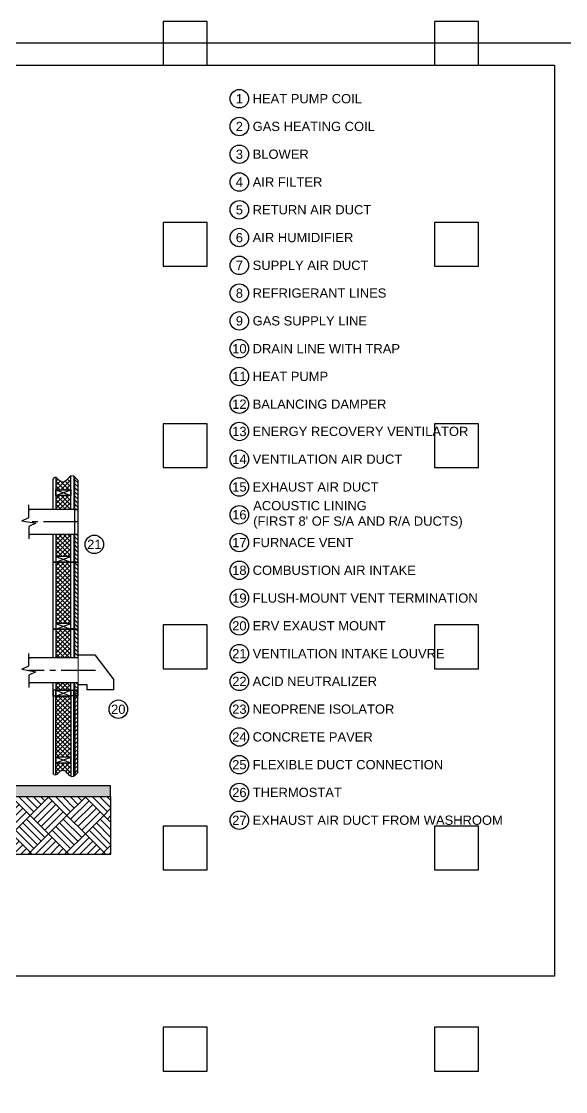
# Model space of a CAD drawing. Header units: millimetres. Extents: x -212361 to 39086, y -42 to 136893.
# Drawn here: x -40405 to -32825, y 76256 to 91173 of the extents above; entities that cross this region are included whole.
import ezdxf
from ezdxf.enums import TextEntityAlignment as Align

# ---------------------------------------------------------------- set-up
doc = ezdxf.new("R2010")
doc.units = ezdxf.units.MM
doc.header["$LTSCALE"] = 25
doc.linetypes.add('schedules_symbols_notes$0$CENTER2', pattern=[1.125, 0.75, -0.125, 0.125, -0.125])
for name, color, linetype in [('schedules_symbols_notes$0$M-ANNO', 11, 'Continuous'), ('schedules_symbols_notes$0$M-CENTER', 33, 'schedules_symbols_notes$0$CENTER2'), ('schedules_symbols_notes$0$M-DETAIL CLR11', 11, 'Continuous'), ('schedules_symbols_notes$0$M-HVAC-EXHS-DUCT', 5, 'Continuous'), ('schedules_symbols_notes$0$M-HVAC-SUPP-DUCT', 4, 'Continuous')]:
    doc.layers.add(name, color=color, linetype=linetype)
doc.styles.add('schedules_symbols_notes$0$RDZENG_0.25', font='micross.ttf', dxfattribs={"height": 4})

# ---------------------------------------------------------------- blocks, each defined once
blk = doc.blocks.new('*U319')
at = {"layer": 'Defpoints'}
blk.add_lwpolyline([(-12, -12), (12, -12), (12, 12), (-12, 12)], close=True, dxfattribs=at)
blk = doc.blocks.new('*U324')
at = {"layer": 'Defpoints', "color": 0, "linetype": 'ByBlock', "lineweight": -2, "transparency": 16777216}
for p in [(595.2, 1103.98), (744, 1103.98), (595.2, 993.59), (744, 993.59), (595.2, 883.19), (744, 883.19), (595.2, 772.79), (744, 772.79), (595.2, 662.39), (744, 662.39), (595.2, 551.99), (744, 551.99)]:
    blk.add_blockref('*U319', p, dxfattribs=at)
blk = doc.blocks.new('schedules_symbols_notes$0$A$C5ACE41D7')
h = blk.add_hatch()
h.set_pattern_fill('ANSI31', color=256, scale=10, style=0)
h.set_pattern_definition([(45, (-14703.144, -6128.736), (-22.45064, 22.45064), [])])
edge = h.paths.add_edge_path()
edge.add_line((-156, 0), (-156, -734))
edge.add_line((-156, -734), (-125, -734))
edge.add_line((-125, -734), (-125, 0))
h = blk.add_hatch()
h.set_pattern_fill('INSULATION', color=256, scale=10, style=0)
h.set_pattern_definition([(45, (-14703.144, -6128.736), (-25.14472, 25.14472), []), (135, (-14703.144, -6128.736), (-25.14472, -25.14472), [])])
h.paths.add_polyline_path([(82, 0), (-82, 0), (-82, -671), (82, -671)])
for p, q in [((113, 0), (-156, 0)), ((82, -671), (-82, -734)), ((82, -734), (-82, -671))]:
    blk.add_line(p, q)
for points in [[(-156, 0), (-156, -734), (-125, -734), (-125, 0)], [(-113, 0), (-113, -732), (-82, -732), (-82, 0)], [(-82, 0), (82, 0)], [(82, 0), (82, -734), (113, -734), (113, 0)]]:
    blk.add_lwpolyline(points)
blk.add_lwpolyline([(82, -734), (-82, -734), (-82, -671), (82, -671)], close=True)
blk = doc.blocks.new('schedules_symbols_notes$0$A$C5ACE41DD')
h = blk.add_hatch()
h.set_pattern_fill('INSULATION', color=256, scale=10, style=0)
h.set_pattern_definition([(45, (-14703.144, -5394.925), (-25.14472, 25.14472), []), (135, (-14703.144, -5394.925), (-25.14472, -25.14472), [])])
h.paths.add_polyline_path([(82, 734), (-82, 734), (-82, 63), (82, 63)])
edge = h.paths.add_edge_path()
edge.add_line((82, 796), (82, 928))
edge.add_spline(control_points=[(82, 928), (62, 917), (-2, 833), (-52, 930), (-82, 945)], knot_values=[91.647441, 91.647441, 91.647441, 91.647441, 165.163231, 279.58537, 279.58537, 279.58537, 279.58537], degree=3, periodic=0)
edge.add_line((-82, 945), (-82, 796))
edge.add_line((-82, 796), (82, 796))
h = blk.add_hatch()
h.set_pattern_fill('ANSI31', color=256, scale=10, style=0)
h.set_pattern_definition([(45, (-14703.144, -5394.925), (-22.45064, 22.45064), [])])
edge = h.paths.add_edge_path()
edge.add_line((-156, 902), (-156, 0))
edge.add_line((-156, 0), (-125, 0))
edge.add_line((-125, 0), (-125, 935))
for p, q in [((82, 734), (-82, 796)), ((82, 796), (-82, 734)), ((82, 63), (-82, 0)), ((82, 0), (-82, 63))]:
    blk.add_line(p, q)
for points in [[(-113, 943), (-113, 2), (-82, 2), (-82, 945)], [(-156, 902), (-156, 0), (-125, 0), (-125, 935)], [(82, 928), (82, 0), (113, 0), (113, 913)]]:
    blk.add_lwpolyline(points)
for points in [[(82, 796), (-82, 796), (-82, 734), (82, 734)], [(82, 0), (-82, 0), (-82, 63), (82, 63)]]:
    blk.add_lwpolyline(points, close=True)
blk.add_spline([(-156, 902), (-93, 948), (14, 879), (103, 928), (113, 913)], degree=3)
blk = doc.blocks.new('schedules_symbols_notes$0$KEYED NOTE_0.25')
at = {"layer": 'schedules_symbols_notes$0$M-ANNO'}
blk.add_circle((0, 0), 4, dxfattribs=at)
at = {"layer": 'schedules_symbols_notes$0$M-ANNO', "style": 'schedules_symbols_notes$0$RDZENG_0.25'}
blk.add_attdef('#', text='', height=4, dxfattribs=at).set_placement((0, 0), align=Align.MIDDLE_CENTER)
blk = doc.blocks.new('*U212')
for p, q in [((3.5, 0), (-2, 0)), ((4.97, -3.03), (3.5, 0)), ((6.03, 3.03), (4.97, -3.03)), ((6.03, 3.03), (7.5, 0)), ((7.5, 0), (13, 0))]:
    blk.add_line(p, q)
at = {"layer": 'Defpoints', "color": 123}
for p, q in [((0, 0), (0, -0.64)), ((11, 0), (11, -0.64))]:
    blk.add_line(p, q, dxfattribs=at)
blk = doc.blocks.new('schedules_symbols_notes')
at = {"layer": 'schedules_symbols_notes$0$M-DETAIL CLR11'}
h = blk.add_hatch(dxfattribs=at)
h.set_pattern_fill('CONCRETE1', color=256, scale=0.5, style=0)
h.set_pattern_definition([(0, (-2626.601, 3022.402), (10.16, 10.16), [1.27, -8.89]), (90, (-2626.601, 3022.402), (-10.16, 10.16), [1.27, -8.89]), (135, (-2625.331, 3022.402), (-10.16, 9e-16), [1.79605, -12.57236]), (0, (-2625.331, 3028.117), (10.16, 10.16), [1.27, -8.89]), (45, (-2624.696, 3027.482), (0, 10.16), [0.898025, -13.47038]), (135, (-2624.696, 3027.482), (-10.16, 9e-16), [0.898025, -13.47038]), (0, (-2621.521, 3030.657), (10.16, 10.16), [1.79605, -8.36395]), (45, (-2621.521, 3030.657), (0, 10.16), [1.27, -13.09841]), (135, (-2619.725, 3030.657), (-10.16, 9e-16), [1.27, -13.09841]), (90, (-2619.616, 3024.942), (-10.16, 10.16), [1.27, -8.89]), (45, (-2619.616, 3024.942), (0, 10.16), [0.898025, -13.47038]), (135, (-2618.981, 3025.577), (-10.16, 9e-16), [0.898025, -13.47038]), (0, (-2625.331, 3024.942), (10.16, 10.16), [0.635, -8.509]), (0, (-2617.711, 3027.482), (10.16, 10.16), [0.635, -8.509]), (90, (-2620.886, 3028.752), (-10.16, 10.16), [0.635, -8.509]), (135, (-2619.616, 3023.037), (-10.16, 9e-16), [0.898025, -13.47038]), (135, (-2624.061, 3030.022), (-10.16, 9e-16), [0.898025, -13.47038]), (45, (-2621.838, 3025.736), (0, 10.16), [0.898025, -13.47038]), (90, (-2623.108, 3023.672), (-10.16, 10.16), [0.15875, -10.00125]), (90, (-2622.632, 3027.958), (-10.16, 10.16), [0.15875, -10.00125]), (90, (-2617.87, 3029.704), (-10.16, 10.16), [0.15875, -10.00125]), (90, (-2617.711, 3024.307), (-10.16, 10.16), [0.15875, -10.00125])])
h.paths.add_polyline_path([(-1541.84, 3170.05), (-2035.58, 3170.05), (-2035.58, 3164.13), (-1541.84, 3164.13)])
h = blk.add_hatch(dxfattribs=at)
h.set_pattern_fill('EARTH2', color=256, scale=1.5, style=0)
h.set_pattern_definition([(45, (-2626.601, 3022.402), (0, 20.20558), [14.2875, -14.2875]), (45, (-2628.621, 3024.423), (0, 20.20558), [14.2875, -14.2875]), (45, (-2630.642, 3026.443), (0, 20.20558), [14.2875, -14.2875]), (45, (-2632.662, 3028.464), (0, 20.20558), [14.2875, -14.2875]), (45, (-2634.683, 3030.484), (0, 20.20558), [14.2875, -14.2875]), (45, (-2636.704, 3032.505), (0, 20.20558), [14.2875, -14.2875]), (135, (-2626.601, 3022.402), (-20.20558, 1e-15), [14.2875, -14.2875]), (135, (-2628.621, 3020.381), (-20.20558, 1e-15), [14.2875, -14.2875]), (135, (-2630.642, 3018.361), (-20.20558, 1e-15), [14.2875, -14.2875]), (135, (-2632.662, 3016.34), (-20.20558, 1e-15), [14.2875, -14.2875]), (135, (-2634.683, 3014.32), (-20.20558, 1e-15), [14.2875, -14.2875]), (135, (-2636.704, 3012.299), (-20.20558, 1e-15), [14.2875, -14.2875])])
h.paths.add_polyline_path([(-2035.58, 3164.13), (-1541.84, 3164.13), (-1541.84, 3132.35), (-2035.58, 3132.35)])
at = {"layer": 'Defpoints', "color": 255}
blk.add_lwpolyline([(-2096.15, 2473.5), (-608.15, 2473.5), (-608.15, 3577.5), (-2096.15, 3577.5)], close=True, dxfattribs=at)
at = {"layer": 'schedules_symbols_notes$0$M-DETAIL CLR11'}
for points in [[(-1541.84, 3170.05), (-2035.58, 3170.05), (-2035.58, 3164.13), (-1541.84, 3164.13)], [(-2035.58, 3164.13), (-1541.84, 3164.13), (-1541.84, 3132.35), (-2035.58, 3132.35)]]:
    blk.add_lwpolyline(points, close=True, dxfattribs=at)
at = {"layer": 'schedules_symbols_notes$0$M-HVAC-EXHS-DUCT', "linetype": 'Continuous'}
for p, q in [((-1550.58, 3241.95), (-1540.11, 3228.13)), ((-1554.72, 3222.61), (-1554.72, 3225.51)), ((-1540.11, 3222.61), (-1540.11, 3228.13)), ((-1540.11, 3222.61), (-1554.72, 3222.61))]:
    blk.add_line(p, q, dxfattribs=at)
at = {"layer": 'Defpoints'}
blk.add_blockref('*U324', (-2096.15, 2473.5), dxfattribs=at)
at = {"layer": 'schedules_symbols_notes$0$M-ANNO', "xscale": 1.27, "yscale": 1.27, "zscale": 1.27}
for p, values in [((-1471.22, 3547.06), {'#': '1'}), ((-1471.22, 3531.82), {'#': '2'}), ((-1471.22, 3516.58), {'#': '3'}), ((-1471.22, 3501.34), {'#': '4'}), ((-1471.22, 3486.1), {'#': '5'}), ((-1471.22, 3470.86), {'#': '6'}), ((-1471.22, 3455.62), {'#': '7'}), ((-1471.22, 3440.38), {'#': '8'}), ((-1471.22, 3425.14), {'#': '9'}), ((-1471.22, 3409.9), {'#': '10'}), ((-1471.22, 3394.66), {'#': '11'}), ((-1471.22, 3379.42), {'#': '12'}), ((-1471.22, 3364.47), {'#': '13'}), ((-1471.22, 3349.23), {'#': '14'}), ((-1471.22, 3333.99), {'#': '15'}), ((-1471.22, 3318.75), {'#': '16'}), ((-1550.76, 3302.52), {'#': '21'}), ((-1471.22, 3303.51), {'#': '17'}), ((-1471.22, 3288.27), {'#': '18'}), ((-1471.22, 3273.03), {'#': '19'}), ((-1471.22, 3257.79), {'#': '20'}), ((-1471.22, 3242.55), {'#': '21'}), ((-1471.22, 3227.31), {'#': '22'}), ((-1537.63, 3212.03), {'#': '20'}), ((-1471.22, 3212.07), {'#': '23'}), ((-1471.22, 3196.83), {'#': '24'}), ((-1471.22, 3181.59), {'#': '25'}), ((-1471.22, 3166.35), {'#': '26'}), ((-1471.22, 3151.11), {'#': '27'})]:
    blk.add_blockref('schedules_symbols_notes$0$KEYED NOTE_0.25', p, dxfattribs=at).add_auto_attribs(values)
at = {"layer": 'schedules_symbols_notes$0$M-DETAIL CLR11', "xscale": -0.05, "yscale": 0.05, "zscale": 0.05}
for name, p in [('schedules_symbols_notes$0$A$C5ACE41DD', (-1567.7, 3292.68)), ('schedules_symbols_notes$0$A$C5ACE41D7', (-1567.7, 3292.68)), ('schedules_symbols_notes$0$A$C5ACE41D7', (-1567.7, 3255.99))]:
    blk.add_blockref(name, p, dxfattribs=at)
at = {"layer": 'schedules_symbols_notes$0$M-DETAIL CLR11', "xscale": 0.05, "yscale": 0.05, "zscale": 0.05, "rotation": 180}
blk.add_blockref('schedules_symbols_notes$0$A$C5ACE41DD', (-1567.7, 3222.42), dxfattribs=at)
at = {"layer": 'schedules_symbols_notes$0$M-ANNO', "char_height": 5.08, "attachment_point": 4, "style": 'schedules_symbols_notes$0$RDZENG_0.25'}
for s, insert, width in [('HEAT PUMP COIL', (-1463.93, 3547.06), 275.8763), ('GAS HEATING COIL', (-1463.93, 3531.82), 275.8763), ('BLOWER', (-1463.93, 3516.58), 275.8763), ('AIR FILTER', (-1463.93, 3501.34), 275.8763), ('RETURN AIR DUCT', (-1463.93, 3486.1), 275.8763), ('AIR HUMIDIFIER ', (-1463.93, 3470.86), 275.8763), ('SUPPLY AIR DUCT', (-1463.93, 3455.62), 275.8763), ('REFRIGERANT LINES', (-1463.93, 3440.38), 275.8763), ('GAS SUPPLY LINE', (-1463.93, 3425.14), 275.8763), ('DRAIN LINE WITH TRAP', (-1463.93, 3409.9), 275.8763), ('HEAT PUMP', (-1463.93, 3394.66), 275.8763), ('BALANCING DAMPER', (-1463.93, 3379.42), 275.8763), ('ENERGY RECOVERY VENTILATOR', (-1463.93, 3364.47), 275.8763), ('VENTILATION AIR DUCT', (-1463.93, 3349.23), 275.8763), ('EXHAUST AIR DUCT', (-1463.93, 3333.99), 275.8763), ("ACOUSTIC LINING\\P(FIRST 8' OF S/A AND R/A DUCTS)", (-1463.64, 3318.75), 275.8763), ('FURNACE VENT', (-1463.93, 3303.51), 275.8763), ('COMBUSTION AIR INTAKE', (-1463.93, 3288.27), 275.8763), ('FLUSH-MOUNT VENT TERMINATION', (-1463.93, 3273.03), 275.8763), ('ERV EXAUST MOUNT', (-1463.93, 3257.79), 275.8763), ('VENTILATION INTAKE LOUVRE', (-1463.93, 3242.55), 275.8763), ('ACID NEUTRALIZER', (-1463.93, 3227.31), 275.8763), ('NEOPRENE ISOLATOR', (-1463.93, 3212.07), 275.8763), ('CONCRETE PAVER', (-1463.93, 3196.83), 275.8763), ('FLEXIBLE DUCT CONNECTION', (-1463.93, 3181.59), 275.8763), ('THERMOSTAT', (-1463.93, 3166.35), 275.8763), ('EXHAUST AIR DUCT FROM WASHROOM', (-1463.93, 3151.11), 136.341)]:
    blk.add_mtext(s, dxfattribs=dict(at, insert=insert, width=width))
blk.add_wipeout([(-1559.89, 3226.45), (-1586.71, 3226.45), (-1586.7, 3230.81), (-1582.92, 3232.64), (-1590.47, 3233.97), (-1586.7, 3235.8), (-1586.71, 3240.16), (-1559.89, 3240.16)])
blk.add_wipeout([(-1559.89, 3307.99), (-1586.71, 3307.99), (-1586.7, 3312.35), (-1582.92, 3314.17), (-1590.47, 3315.51), (-1586.7, 3317.33), (-1586.71, 3321.69), (-1559.89, 3321.69)]).dxf.layer = 'schedules_symbols_notes$0$M-DETAIL CLR11'
at = {"layer": 'schedules_symbols_notes$0$M-ANNO'}
blk.add_lwpolyline([(-2084.15, 3565.5), (-1298.31, 3565.5), (-1298.31, 3065.5), (-2084.15, 3065.5)], close=True, dxfattribs=at)
at = {"layer": 'schedules_symbols_notes$0$M-CENTER', "color": 11}
for p, q in [((-1559.89, 3314.84), (-1586.71, 3314.84)), ((-1550.21, 3233.3), (-1586.71, 3233.3))]:
    blk.add_line(p, q, dxfattribs=at)
at = {"layer": 'schedules_symbols_notes$0$M-DETAIL CLR11'}
blk.add_lwpolyline([(-1561.44, 3321.69), (-1559.89, 3321.69), (-1559.89, 3307.99), (-1561.44, 3307.99)], close=True, dxfattribs=at)
at = {"layer": 'schedules_symbols_notes$0$M-HVAC-EXHS-DUCT', "linetype": 'Continuous'}
for p, q in [((-1559.89, 3241.95), (-1550.58, 3241.95)), ((-1559.89, 3240.16), (-1586.71, 3240.16)), ((-1559.89, 3226.45), (-1586.71, 3226.45)), ((-1554.72, 3225.51), (-1559.89, 3225.51))]:
    blk.add_line(p, q, dxfattribs=at)
at = {"layer": 'schedules_symbols_notes$0$M-HVAC-SUPP-DUCT', "linetype": 'Continuous'}
for p, q in [((-1559.89, 3321.69), (-1586.71, 3321.69)), ((-1559.89, 3307.99), (-1586.71, 3307.99))]:
    blk.add_line(p, q, dxfattribs=at)
at = {"layer": 'schedules_symbols_notes$0$M-HVAC-EXHS-DUCT', "linetype": 'Continuous', "xscale": 1.246242485912276, "yscale": 1.246242485912276, "zscale": 1.246242485912276, "rotation": 90}
blk.add_blockref('*U212', (-1586.71, 3226.45), dxfattribs=at)
at = {"layer": 'schedules_symbols_notes$0$M-HVAC-SUPP-DUCT', "linetype": 'Continuous', "xscale": 1.246242485912276, "yscale": 1.246242485912276, "zscale": 1.246242485912276, "rotation": 90}
blk.add_blockref('*U212', (-1586.71, 3307.99), dxfattribs=at)

msp = doc.modelspace()

# ---------------------------------------------------------------- block references
at = {"xscale": 25.4, "yscale": 25.4, "zscale": 25.4}
msp.add_blockref('schedules_symbols_notes', (0, 0), dxfattribs=at)

doc.saveas('drawing.dxf')
